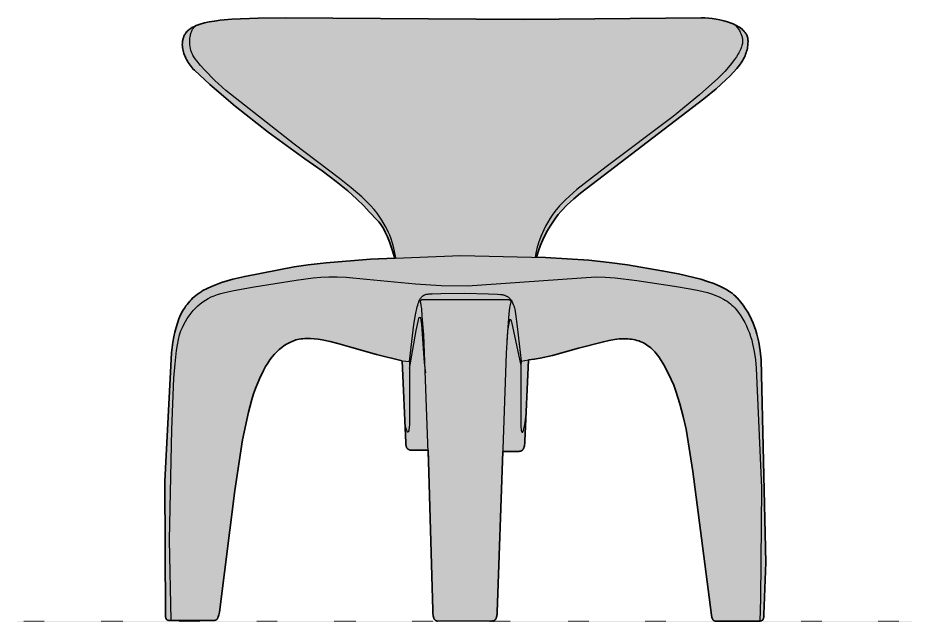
# Model space of a CAD drawing. Header units: millimetres. Extents: x 0 to 2157, y -1317 to 662.
# Drawn here: x 0 to 979, y 0 to 660 of the extents above; entities that cross this region are included whole.
import ezdxf

# ---------------------------------------------------------------- set-up
doc = ezdxf.new("R2010")
doc.units = ezdxf.units.MM
doc.linetypes.add('Dots', pattern=[1, 0, -1])
doc.layers.add('Blocks', color=7, linetype='Continuous')
doc.layers.add('Blocks$Fill', color=7, linetype='Continuous', true_color=0xffffff)
for name, color, linetype, lineweight, true_color in [('Blocks$Inner', 7, 'Continuous', 25, 0x007f00), ('Blocks$Outline', 7, 'Continuous', 35, 0xff3f3f), ('Groud', 7, 'Dots', 25, 0x243775)]:
    doc.layers.add(name, color=color, linetype=linetype, lineweight=lineweight, true_color=true_color)

# ---------------------------------------------------------------- blocks, each defined once
blk = doc.blocks.new('PK0 A Front')
at = {"layer": 'Blocks$Fill', "extrusion": (0, 0, -1)}
blk.add_hatch(color=256, dxfattribs=at).paths.add_polyline_path([(314.96, 398.05), (304.98, 397.83), (257.51, 394.72), (235.43, 392.45), (215.21, 389.63), (177.44, 383.37), (159.49, 379.94), (142.69, 376.1), (134.84, 373.96), (127.42, 371.67), (120.49, 369.19), (114.09, 366.5), (111.1, 365.07), (108.27, 363.58), (105.59, 362.03), (103.07, 360.41), (100.73, 358.73), (98.56, 356.98), (96.57, 355.15), (95.64, 354.21), (94.77, 353.25), (91.51, 349.39), (88.54, 345.55), (85.86, 341.71), (83.43, 337.86), (81.25, 333.99), (79.3, 330.07), (77.57, 326.11), (76.03, 322.08), (74.67, 317.96), (73.47, 313.76), (72.43, 309.44), (71.51, 305), (70.02, 295.7), (68.86, 285.73), (63.62, 64.15), (65.83, 7.1), (65.85, 5.84), (65.92, 4.73), (66.04, 3.77), (66.12, 3.35), (66.21, 2.95), (66.31, 2.59), (66.43, 2.26), (66.49, 2.1), (66.56, 1.96), (66.63, 1.82), (66.7, 1.68), (66.78, 1.55), (66.86, 1.43), (66.94, 1.32), (67.03, 1.21), (67.12, 1.1), (67.21, 1.01), (67.31, 0.91), (67.41, 0.83), (67.52, 0.75), (67.63, 0.67), (67.74, 0.6), (67.86, 0.53), (67.98, 0.47), (68.1, 0.41), (68.23, 0.36), (68.36, 0.31), (68.63, 0.22), (68.92, 0.15), (69.23, 0.09), (69.55, 0.04), (70.24, -0.02), (71, -0.05), (72.72, -0.07), (118.54, -0.09), (118.87, -0.07), (119.18, -0.04), (119.47, 0), (119.75, 0.05), (120.01, 0.11), (120.14, 0.15), (120.26, 0.19), (120.37, 0.24), (120.49, 0.29), (120.6, 0.35), (120.71, 0.41), (120.81, 0.48), (120.92, 0.55), (121.02, 0.63), (121.11, 0.72), (121.21, 0.81), (121.3, 0.9), (121.39, 1.01), (121.47, 1.12), (121.56, 1.23), (121.64, 1.36), (121.72, 1.49), (121.8, 1.62), (121.95, 1.92), (122.1, 2.26), (122.24, 2.62), (122.38, 3.02), (122.64, 3.94), (123.15, 6.27), (143.55, 163.64), (151.06, 209.8), (154.08, 223.73), (157.73, 237.74), (162.1, 251.39), (164.57, 257.94), (167.25, 264.23), (172.76, 275.57), (175.48, 280.53), (178.22, 285.05), (180.99, 289.12), (183.8, 292.77), (185.24, 294.44), (186.7, 296.01), (188.17, 297.48), (189.68, 298.86), (191.21, 300.13), (192.77, 301.32), (194.37, 302.4), (196, 303.4), (197.67, 304.31), (199.39, 305.13), (201.14, 305.87), (202.95, 306.52), (204.8, 307.09), (206.7, 307.57), (208.66, 307.98), (210.67, 308.31), (212.74, 308.56), (214.88, 308.74), (219.34, 308.88), (221.71, 308.82), (224.2, 308.66), (229.56, 308.01), (235.35, 307.01), (241.51, 305.69), (268.74, 298.44), (297.32, 290.63), (310.95, 287.6), (317.39, 286.49), (323.52, 285.73), (327.68, 195.5), (327.77, 194.13), (327.9, 192.87), (328.1, 191.73), (328.34, 190.7), (328.48, 190.23), (328.63, 189.78), (328.79, 189.36), (328.96, 188.96), (329.15, 188.59), (329.34, 188.24), (329.55, 187.91), (329.76, 187.61), (329.99, 187.34), (330.22, 187.08), (330.47, 186.85), (330.72, 186.64), (330.85, 186.55), (330.98, 186.46), (331.12, 186.37), (331.26, 186.29), (331.4, 186.22), (331.54, 186.15), (331.83, 186.02), (332.12, 185.92), (332.43, 185.83), (332.74, 185.77), (333.06, 185.72), (333.38, 185.7), (333.72, 185.69), (351.86, 185.69), (358.02, 7.9), (358.1, 7.06), (358.2, 6.23), (358.35, 5.42), (358.53, 4.63), (358.75, 3.88), (358.88, 3.52), (359.02, 3.17), (359.17, 2.83), (359.33, 2.51), (359.51, 2.21), (359.7, 1.91), (359.9, 1.64), (360.11, 1.39), (360.23, 1.27), (360.34, 1.15), (360.46, 1.04), (360.58, 0.93), (360.71, 0.83), (360.84, 0.74), (360.98, 0.65), (361.11, 0.57), (361.25, 0.49), (361.4, 0.42), (361.55, 0.36), (361.7, 0.3), (361.86, 0.24), (362.02, 0.2), (362.18, 0.16), (362.35, 0.13), (362.52, 0.1), (362.7, 0.08), (362.88, 0.07), (363.07, 0.07), (423.29, -0.07), (423.44, -0.07), (423.59, -0.06), (423.74, -0.04), (423.89, -0.02), (424.04, 0), (424.18, 0.03), (424.32, 0.07), (424.46, 0.11), (424.6, 0.16), (424.73, 0.21), (424.87, 0.27), (425, 0.34), (425.13, 0.41), (425.25, 0.49), (425.38, 0.57), (425.5, 0.66), (425.62, 0.75), (425.74, 0.85), (425.85, 0.96), (425.97, 1.07), (426.19, 1.31), (426.4, 1.57), (426.6, 1.86), (426.79, 2.17), (426.97, 2.5), (427.14, 2.86), (427.31, 3.24), (427.46, 3.64), (427.6, 4.07), (427.74, 4.52), (427.97, 5.49), (428.17, 6.56), (428.32, 7.72), (428.43, 8.98), (428.52, 11.78), (433.66, 186.8), (451.47, 186.82), (452.32, 186.89), (452.71, 186.95), (453.1, 187.02), (453.47, 187.1), (453.83, 187.2), (454.17, 187.31), (454.5, 187.44), (454.81, 187.58), (455.11, 187.74), (455.39, 187.92), (455.66, 188.11), (455.79, 188.21), (455.91, 188.32), (456.15, 188.55), (456.27, 188.67), (456.38, 188.8), (456.59, 189.07), (456.78, 189.35), (456.97, 189.66), (457.13, 189.99), (457.29, 190.33), (457.42, 190.7), (457.55, 191.09), (457.66, 191.51), (457.75, 191.94), (457.83, 192.4), (457.9, 192.88), (457.98, 193.92), (458.01, 195.06), (461.87, 284.9), (490.03, 291.66), (517.27, 299.24), (532.3, 303.73), (540.77, 305.89), (549.51, 307.68), (553.9, 308.36), (558.25, 308.86), (562.54, 309.15), (566.72, 309.2), (568.76, 309.12), (570.77, 308.98), (572.73, 308.76), (574.65, 308.46), (576.51, 308.08), (578.32, 307.61), (580.07, 307.05), (581.76, 306.4), (585, 304.92), (588.1, 303.27), (591.08, 301.43), (593.94, 299.39), (596.7, 297.14), (599.36, 294.66), (601.93, 291.94), (604.43, 288.97), (606.85, 285.73), (609.21, 282.22), (611.51, 278.42), (613.77, 274.31), (618.19, 265.13), (622.55, 254.59), (624.67, 248.71), (626.7, 242.37), (630.46, 228.58), (636.88, 198.43), (645.42, 142.69), (662.23, 9.58), (662.84, 6.73), (663.14, 5.57), (663.46, 4.55), (663.62, 4.1), (663.79, 3.68), (663.97, 3.3), (664.15, 2.94), (664.35, 2.62), (664.45, 2.47), (664.55, 2.33), (664.66, 2.19), (664.76, 2.06), (664.88, 1.94), (664.99, 1.83), (665.11, 1.72), (665.23, 1.61), (665.35, 1.51), (665.48, 1.42), (665.61, 1.34), (665.75, 1.25), (665.89, 1.18), (666.03, 1.11), (666.18, 1.04), (666.34, 0.98), (666.65, 0.87), (666.99, 0.78), (667.35, 0.7), (667.73, 0.64), (668.13, 0.59), (669, 0.52), (671.05, 0.48), (716.1, 0.5), (716.95, 0.56), (717.34, 0.6), (717.71, 0.66), (718.07, 0.73), (718.4, 0.81), (718.71, 0.91), (718.86, 0.97), (719.01, 1.03), (719.15, 1.1), (719.28, 1.17), (719.41, 1.25), (719.54, 1.33), (719.66, 1.42), (719.77, 1.51), (719.89, 1.61), (719.99, 1.72), (720.09, 1.83), (720.19, 1.95), (720.28, 2.08), (720.37, 2.21), (720.46, 2.35), (720.53, 2.49), (720.61, 2.65), (720.68, 2.81), (720.75, 2.98), (720.81, 3.15), (720.92, 3.53), (721.01, 3.94), (721.08, 4.39), (721.14, 4.87), (721.18, 5.39), (721.21, 6.55), (721.76, 152.89), (714.6, 293.45), (713.03, 305.33), (712.05, 310.88), (710.92, 316.18), (709.63, 321.23), (708.16, 326.03), (706.49, 330.6), (704.61, 334.93), (702.5, 339.02), (701.36, 340.98), (700.16, 342.89), (698.89, 344.74), (697.55, 346.53), (696.15, 348.27), (694.68, 349.96), (693.13, 351.59), (691.52, 353.16), (689.82, 354.69), (688.05, 356.16), (686.2, 357.57), (684.27, 358.94), (682.25, 360.26), (680.15, 361.52), (675.63, 363.93), (670.7, 366.19), (665.38, 368.31), (659.72, 370.3), (647.54, 373.93), (634.5, 377.16), (580.38, 387.43), (564.97, 389.7), (545.12, 391.92), (496.77, 395.9), (470.14, 396.96), (473.9, 409.3), (475.9, 415), (478.06, 420.48), (480.44, 425.66), (481.73, 428.12), (483.1, 430.47), (484.54, 432.72), (486.07, 434.84), (487.7, 436.84), (489.43, 438.69), (504.03, 454.26), (511.77, 461.82), (521.67, 470.7), (534.14, 480.96), (549.62, 492.68), (568.53, 505.94), (608.91, 534.97), (644.73, 563.3), (672.71, 587.13), (689.52, 602.68), (690.77, 603.97), (691.97, 605.32), (693.13, 606.72), (694.25, 608.17), (695.31, 609.66), (696.32, 611.19), (697.27, 612.75), (698.15, 614.34), (698.97, 615.96), (699.73, 617.59), (700.4, 619.24), (701.01, 620.91), (701.53, 622.58), (701.97, 624.25), (702.32, 625.92), (702.58, 627.58), (702.74, 629.24), (702.81, 630.88), (702.77, 632.5), (702.63, 634.09), (702.52, 634.88), (702.39, 635.66), (702.22, 636.43), (702.03, 637.2), (701.8, 637.95), (701.55, 638.7), (701.27, 639.43), (700.95, 640.15), (700.61, 640.86), (700.23, 641.56), (699.83, 642.25), (699.39, 642.93), (698.91, 643.59), (698.41, 644.23), (697.87, 644.87), (697.3, 645.48), (696.69, 646.08), (696.05, 646.67), (695.38, 647.24), (694.66, 647.79), (693.91, 648.32), (693.13, 648.83), (692.31, 649.33), (691.45, 649.8), (689.62, 650.71), (687.65, 651.55), (685.55, 652.35), (683.33, 653.09), (678.51, 654.43), (673.24, 655.58), (667.56, 656.56), (661.51, 657.39), (648.49, 658.62), (619.86, 659.8), (590.03, 660), (130.65, 659.92), (126.63, 659.66), (122.46, 659.22), (118.19, 658.6), (113.89, 657.79), (109.64, 656.79), (105.48, 655.59), (101.49, 654.18), (99.57, 653.4), (97.72, 652.56), (95.95, 651.67), (94.25, 650.73), (92.65, 649.73), (91.14, 648.68), (89.74, 647.56), (89.08, 646.99), (88.45, 646.4), (87.85, 645.79), (87.28, 645.17), (86.75, 644.54), (86.25, 643.89), (85.78, 643.22), (85.35, 642.54), (84.95, 641.85), (84.59, 641.14), (84.27, 640.42), (83.99, 639.68), (83.75, 638.92), (83.55, 638.15), (83.4, 637.37), (83.28, 636.57), (83.22, 635.75), (83.19, 634.92), (83.3, 631.6), (83.44, 629.97), (83.65, 628.35), (83.92, 626.74), (84.27, 625.13), (84.69, 623.52), (85.19, 621.91), (85.78, 620.29), (86.45, 618.66), (87.21, 617.01), (88.08, 615.33), (89.04, 613.64), (90.1, 611.91), (92.56, 608.36), (95.49, 604.64), (98.91, 600.73), (102.86, 596.58), (107.38, 592.17), (118.22, 582.44), (131.7, 571.26), (266.74, 468.18), (274.12, 461.87), (281.14, 455.37), (287.78, 448.43), (290.97, 444.72), (294.05, 440.8), (297.03, 436.65), (299.91, 432.22), (302.69, 427.5), (305.37, 422.44), (307.93, 417.03), (310.38, 411.21), (312.73, 404.97)], flags=0)
at = {"layer": 'Blocks$Inner', "linetype": 'ByBlock', "lineweight": -2}
for points in [[(-470.14, 396.96), (-473.9, 409.3), (-475.9, 415), (-478.06, 420.48), (-480.44, 425.66), (-481.73, 428.12), (-483.1, 430.47), (-484.54, 432.72), (-486.07, 434.84), (-487.7, 436.84), (-489.43, 438.69), (-498.01, 447.94), (-504.03, 454.26), (-511.77, 461.82), (-521.67, 470.7), (-534.14, 480.96), (-549.62, 492.68), (-568.53, 505.94), (-608.91, 534.97), (-644.73, 563.3), (-672.71, 587.13), (-689.52, 602.68), (-690.77, 603.97), (-691.97, 605.32), (-693.13, 606.72), (-694.25, 608.17), (-695.31, 609.66), (-696.32, 611.19), (-697.27, 612.75), (-698.15, 614.34), (-698.97, 615.96), (-699.73, 617.59), (-700.4, 619.24), (-701.01, 620.91), (-701.53, 622.58), (-701.97, 624.25), (-702.32, 625.92), (-702.58, 627.58), (-702.74, 629.24), (-702.81, 630.88), (-702.77, 632.5), (-702.63, 634.09), (-702.52, 634.88), (-702.39, 635.66), (-702.22, 636.43), (-702.03, 637.2), (-701.8, 637.95), (-701.55, 638.7), (-701.27, 639.43), (-700.95, 640.15), (-700.61, 640.86), (-700.23, 641.56), (-699.83, 642.25), (-699.39, 642.93), (-698.91, 643.59), (-698.41, 644.23), (-697.87, 644.87), (-697.3, 645.48), (-696.69, 646.08), (-696.05, 646.67), (-695.38, 647.24), (-694.66, 647.79), (-693.91, 648.32), (-693.13, 648.83), (-692.31, 649.33), (-691.45, 649.8), (-689.62, 650.71), (-687.65, 651.55), (-685.55, 652.35), (-683.33, 653.09), (-678.51, 654.43), (-673.24, 655.58), (-667.56, 656.56), (-661.51, 657.39), (-648.49, 658.62), (-619.86, 659.8), (-590.03, 660), (-328.75, 658.35), (-134.45, 660), (-130.65, 659.92), (-126.63, 659.66), (-122.46, 659.22), (-118.19, 658.6), (-113.89, 657.79), (-109.64, 656.79), (-105.48, 655.59), (-101.49, 654.18), (-99.57, 653.4), (-97.72, 652.56), (-95.95, 651.67), (-94.25, 650.73), (-92.65, 649.73), (-91.14, 648.68), (-89.74, 647.56), (-89.08, 646.99), (-88.45, 646.4), (-87.85, 645.79), (-87.28, 645.17), (-86.75, 644.54), (-86.25, 643.89), (-85.78, 643.22), (-85.35, 642.54), (-84.95, 641.85), (-84.59, 641.14), (-84.27, 640.42), (-83.99, 639.68), (-83.75, 638.92), (-83.55, 638.15), (-83.4, 637.37), (-83.28, 636.57), (-83.22, 635.75), (-83.19, 634.92), (-83.3, 631.6), (-83.44, 629.97), (-83.65, 628.35), (-83.92, 626.74), (-84.27, 625.13), (-84.69, 623.52), (-85.19, 621.91), (-85.78, 620.29), (-86.45, 618.66), (-87.21, 617.01), (-88.08, 615.33), (-89.04, 613.64), (-90.1, 611.91), (-92.56, 608.36), (-95.49, 604.64), (-98.91, 600.73), (-102.86, 596.58), (-107.38, 592.17), (-118.22, 582.44), (-131.7, 571.26), (-266.74, 468.18), (-274.12, 461.87), (-281.14, 455.37), (-287.78, 448.43), (-290.97, 444.72), (-294.05, 440.8), (-297.03, 436.65), (-299.91, 432.22), (-302.69, 427.5), (-305.37, 422.44), (-307.93, 417.03), (-310.38, 411.21), (-312.73, 404.97), (-314.96, 398.05)], [(-469.03, 397.59), (-471.14, 408.09), (-472.58, 413.56), (-474.46, 419.27), (-475.62, 422.25), (-476.95, 425.32), (-478.46, 428.5), (-480.18, 431.8), (-484.31, 438.77), (-489.5, 446.34), (-491.03, 448.35), (-492.75, 450.42), (-496.69, 454.77), (-501.25, 459.33), (-506.35, 464.07), (-517.83, 473.95), (-530.5, 484.12), (-580.46, 521.77), (-655.13, 580.71), (-667.09, 591.52), (-678.16, 602.64), (-682.93, 607.94), (-686.96, 612.85), (-688.64, 615.11), (-690.07, 617.22), (-691.23, 619.15), (-691.7, 620.04), (-692.09, 620.89), (-692.44, 621.73), (-692.76, 622.61), (-693.33, 624.5), (-693.81, 626.51), (-694.17, 628.64), (-694.42, 630.83), (-694.56, 633.07), (-694.56, 635.33), (-694.42, 637.57), (-694.15, 639.77), (-693.95, 640.85), (-693.72, 641.9), (-693.45, 642.93), (-693.14, 643.93), (-692.78, 644.9), (-692.39, 645.83), (-691.95, 646.73), (-691.47, 647.58), (-690.94, 648.38), (-690.66, 648.76), (-690.37, 649.13), (-690.07, 649.49), (-689.75, 649.83), (-689.43, 650.16), (-689.09, 650.47), (-688.74, 650.77), (-688.37, 651.05), (-688, 651.32), (-687.61, 651.57)], [(-97.21, 652.31), (-94.86, 649.25), (-93.74, 647.69), (-92.69, 646.1), (-91.73, 644.46), (-91.3, 643.63), (-90.89, 642.77), (-90.52, 641.9), (-90.19, 641.02), (-89.9, 640.11), (-89.65, 639.19), (-89.45, 638.24), (-89.3, 637.27), (-89.2, 636.28), (-89.15, 635.26), (-89.17, 634.21), (-89.24, 633.13), (-89.38, 632.03), (-89.58, 630.89), (-89.86, 629.72), (-90.21, 628.52), (-90.63, 627.28), (-91.13, 626), (-91.71, 624.69), (-92.37, 623.34), (-93.13, 621.94), (-93.97, 620.51), (-95.83, 617.57), (-97.89, 614.57), (-102.73, 608.28), (-108.73, 601.44), (-116.14, 593.86), (-136.24, 575.71), (-165.04, 552.28), (-238.48, 497.13), (-270.52, 472.06), (-282.75, 461.32), (-287.59, 456.54), (-289.64, 454.32), (-291.45, 452.21), (-294.65, 448.12), (-297.58, 444.03), (-300.25, 439.95), (-302.68, 435.92), (-304.87, 431.95), (-306.83, 428.06), (-310.11, 420.62), (-312.61, 413.76), (-314.41, 407.64), (-315.61, 402.44), (-316, 400.24), (-316.27, 398.32)], [(-461.87, 284.9), (-490.03, 291.66), (-517.27, 299.24), (-532.3, 303.73), (-540.77, 305.89), (-549.51, 307.68), (-553.9, 308.36), (-558.25, 308.86), (-562.54, 309.15), (-566.72, 309.2), (-568.76, 309.12), (-570.77, 308.98), (-572.73, 308.76), (-574.65, 308.46), (-576.51, 308.08), (-578.32, 307.61), (-580.07, 307.05), (-581.76, 306.4), (-585, 304.92), (-588.1, 303.27), (-591.08, 301.43), (-593.94, 299.39), (-596.7, 297.14), (-599.36, 294.66), (-601.93, 291.94), (-604.43, 288.97), (-606.85, 285.73), (-609.21, 282.22), (-611.51, 278.42), (-613.77, 274.31), (-618.19, 265.13), (-622.55, 254.59), (-624.67, 248.71), (-626.7, 242.37), (-630.46, 228.58), (-636.88, 198.43), (-645.42, 142.69), (-662.23, 9.58), (-662.84, 6.73), (-663.14, 5.57), (-663.46, 4.55), (-663.62, 4.1), (-663.79, 3.68), (-663.97, 3.3), (-664.15, 2.94), (-664.35, 2.62), (-664.45, 2.47), (-664.55, 2.33), (-664.66, 2.19), (-664.76, 2.06), (-664.88, 1.94), (-664.99, 1.83), (-665.11, 1.72), (-665.23, 1.61), (-665.35, 1.51), (-665.48, 1.42), (-665.61, 1.34), (-665.75, 1.25), (-665.89, 1.18), (-666.03, 1.11), (-666.18, 1.04), (-666.34, 0.98), (-666.65, 0.87), (-666.99, 0.78), (-667.35, 0.7), (-667.73, 0.64), (-668.13, 0.59), (-669, 0.52), (-671.05, 0.48), (-711.84, 0.48), (-716.1, 0.5), (-716.95, 0.56), (-717.34, 0.6), (-717.71, 0.66), (-718.07, 0.73), (-718.4, 0.81), (-718.71, 0.91), (-718.86, 0.97), (-719.01, 1.03), (-719.15, 1.1), (-719.28, 1.17), (-719.41, 1.25), (-719.54, 1.33), (-719.66, 1.42), (-719.77, 1.51), (-719.89, 1.61), (-719.99, 1.72), (-720.09, 1.83), (-720.19, 1.95), (-720.28, 2.08), (-720.37, 2.21), (-720.46, 2.35), (-720.53, 2.49), (-720.61, 2.65), (-720.68, 2.81), (-720.75, 2.98), (-720.81, 3.15), (-720.92, 3.53), (-721.01, 3.94), (-721.08, 4.39), (-721.14, 4.87), (-721.18, 5.39), (-721.21, 6.55), (-721.76, 152.89), (-714.6, 293.45), (-713.03, 305.33), (-712.05, 310.88), (-710.92, 316.18), (-709.63, 321.23), (-708.16, 326.03), (-706.49, 330.6), (-704.61, 334.93), (-702.5, 339.02), (-701.36, 340.98), (-700.16, 342.89), (-698.89, 344.74), (-697.55, 346.53), (-696.15, 348.27), (-694.68, 349.96), (-693.13, 351.59), (-691.52, 353.16), (-689.82, 354.69), (-688.05, 356.16), (-686.2, 357.57), (-684.27, 358.94), (-682.25, 360.26), (-680.15, 361.52), (-675.63, 363.93), (-670.7, 366.19), (-665.38, 368.31), (-659.72, 370.3), (-647.54, 373.93), (-634.5, 377.16), (-580.38, 387.43), (-564.97, 389.7), (-545.12, 391.92), (-496.77, 395.9), (-397.66, 399.83), (-304.98, 397.83), (-257.51, 394.72), (-235.43, 392.45), (-215.21, 389.63), (-177.44, 383.37), (-159.49, 379.94), (-142.69, 376.1), (-134.84, 373.96), (-127.42, 371.67), (-120.49, 369.19), (-114.09, 366.5), (-111.1, 365.07), (-108.27, 363.58), (-105.59, 362.03), (-103.07, 360.41), (-100.73, 358.73), (-98.56, 356.98), (-96.57, 355.15), (-95.64, 354.21), (-94.77, 353.25), (-91.51, 349.39), (-88.54, 345.55), (-85.86, 341.71), (-83.43, 337.86), (-81.25, 333.99), (-79.3, 330.07), (-77.57, 326.11), (-76.03, 322.08), (-74.67, 317.96), (-73.47, 313.76), (-72.43, 309.44), (-71.51, 305), (-70.02, 295.7), (-68.86, 285.73), (-63.62, 64.15), (-65.83, 7.1), (-65.85, 5.84), (-65.92, 4.73), (-66.04, 3.77), (-66.12, 3.35), (-66.21, 2.95), (-66.31, 2.59), (-66.43, 2.26), (-66.49, 2.1), (-66.56, 1.96), (-66.63, 1.82), (-66.7, 1.68), (-66.78, 1.55), (-66.86, 1.43), (-66.94, 1.32), (-67.03, 1.21), (-67.12, 1.1), (-67.21, 1.01), (-67.31, 0.91), (-67.41, 0.83), (-67.52, 0.75), (-67.63, 0.67), (-67.74, 0.6), (-67.86, 0.53), (-67.98, 0.47), (-68.1, 0.41), (-68.23, 0.36), (-68.36, 0.31), (-68.63, 0.22), (-68.92, 0.15), (-69.23, 0.09), (-69.55, 0.04), (-70.24, -0.02), (-71, -0.05), (-72.72, -0.07), (-115.16, -0.07), (-118.54, -0.09), (-118.87, -0.07), (-119.18, -0.04), (-119.47, 0), (-119.75, 0.05), (-120.01, 0.11), (-120.14, 0.15), (-120.26, 0.19), (-120.37, 0.24), (-120.49, 0.29), (-120.6, 0.35), (-120.71, 0.41), (-120.81, 0.48), (-120.92, 0.55), (-121.02, 0.63), (-121.11, 0.72), (-121.21, 0.81), (-121.3, 0.9), (-121.39, 1.01), (-121.47, 1.12), (-121.56, 1.23), (-121.64, 1.36), (-121.72, 1.49), (-121.8, 1.62), (-121.95, 1.92), (-122.1, 2.26), (-122.24, 2.62), (-122.38, 3.02), (-122.64, 3.94), (-123.15, 6.27), (-143.55, 163.64), (-151.06, 209.8), (-154.08, 223.73), (-157.73, 237.74), (-162.1, 251.39), (-164.57, 257.94), (-167.25, 264.23), (-172.76, 275.57), (-175.48, 280.53), (-178.22, 285.05), (-180.99, 289.12), (-183.8, 292.77), (-185.24, 294.44), (-186.7, 296.01), (-188.17, 297.48), (-189.68, 298.86), (-191.21, 300.13), (-192.77, 301.32), (-194.37, 302.4), (-196, 303.4), (-197.67, 304.31), (-199.39, 305.13), (-201.14, 305.87), (-202.95, 306.52), (-204.8, 307.09), (-206.7, 307.57), (-208.66, 307.98), (-210.67, 308.31), (-212.74, 308.56), (-214.88, 308.74), (-219.34, 308.88), (-221.71, 308.82), (-224.2, 308.66), (-229.56, 308.01), (-235.35, 307.01), (-241.51, 305.69), (-268.74, 298.44), (-297.32, 290.63), (-310.95, 287.6), (-317.39, 286.49), (-323.52, 285.73)], [(-715.15, 0.47), (-716.8, 88.67), (-714.42, 209.76), (-712.05, 265.73), (-710.79, 281.4), (-709.12, 295.87), (-708.11, 302.36), (-706.98, 308.19), (-705.72, 313.25), (-705.03, 315.46), (-704.31, 317.42), (-702.77, 321.04), (-701.1, 324.53), (-699.3, 327.87), (-697.38, 331.07), (-695.33, 334.13), (-693.15, 337.03), (-690.85, 339.79), (-688.42, 342.39), (-685.85, 344.83), (-683.16, 347.12), (-680.34, 349.24), (-677.39, 351.19), (-674.3, 352.98), (-671.09, 354.59), (-667.74, 356.03), (-664.26, 357.3), (-660.46, 358.45), (-656.2, 359.59), (-646.53, 361.78), (-623.99, 365.86), (-578.08, 372.91), (-559.59, 375.44), (-550.91, 376.18), (-542.21, 376.56), (-533.18, 376.56), (-523.51, 376.14), (-501.1, 374.01), (-447.52, 368.82), (-419.12, 367.25), (-390.49, 366.67), (-249.93, 376.59), (-239.8, 376.27), (-228.69, 375.39), (-205.12, 372.55), (-163.76, 366.3), (-146.53, 363.68), (-137.17, 361.83), (-127.75, 359.41), (-123.12, 357.94), (-118.6, 356.26), (-114.24, 354.37), (-110.07, 352.24), (-108.07, 351.08), (-106.13, 349.85), (-104.27, 348.56), (-102.47, 347.19), (-100.76, 345.74), (-99.13, 344.22), (-97.59, 342.62), (-96.15, 340.94), (-93.47, 337.47), (-91.02, 333.94), (-88.77, 330.34), (-86.73, 326.69), (-84.88, 322.96), (-83.21, 319.17), (-81.71, 315.3), (-80.37, 311.36), (-79.17, 307.34), (-78.12, 303.24), (-76.38, 294.8), (-75.07, 285.99), (-74.1, 276.82), (-68.59, 145.63), (-69.5, 24.18), (-70.18, -0.02)], [(-433.4, 186.8), (-450.57, 186.8), (-451.47, 186.82), (-452.32, 186.89), (-452.71, 186.95), (-453.1, 187.02), (-453.47, 187.1), (-453.83, 187.2), (-454.17, 187.31), (-454.5, 187.44), (-454.81, 187.58), (-455.11, 187.74), (-455.39, 187.92), (-455.66, 188.11), (-455.79, 188.21), (-455.91, 188.32), (-456.15, 188.55), (-456.27, 188.67), (-456.38, 188.8), (-456.59, 189.07), (-456.78, 189.35), (-456.97, 189.66), (-457.13, 189.99), (-457.29, 190.33), (-457.42, 190.7), (-457.55, 191.09), (-457.66, 191.51), (-457.75, 191.94), (-457.83, 192.4), (-457.9, 192.88), (-457.98, 193.92), (-458.01, 195.06), (-461.87, 284.9), (-453.88, 284.08), (-450.73, 312), (-449.05, 324.44), (-447.26, 335.06), (-445.44, 343.75), (-444.95, 345.65), (-444.43, 347.42), (-443.86, 349.08), (-443.23, 350.6), (-442.9, 351.31), (-442.54, 351.99), (-442.16, 352.64), (-441.77, 353.25), (-441.35, 353.83), (-440.9, 354.37), (-440.43, 354.87), (-439.94, 355.33), (-439.68, 355.55), (-439.42, 355.76), (-439.14, 355.96), (-438.86, 356.15), (-438.58, 356.33), (-438.28, 356.5), (-437.98, 356.67), (-437.67, 356.82), (-437.35, 356.96), (-437.02, 357.09), (-436.34, 357.32), (-435.62, 357.51), (-434.86, 357.66), (-433.92, 357.79), (-432.66, 357.91), (-429.27, 358.12), (-419.61, 358.43), (-393.49, 358.63), (-367.31, 358.21), (-357.58, 357.75), (-354.15, 357.45), (-352.87, 357.29), (-352.35, 357.2), (-351.91, 357.11), (-351.12, 356.92), (-350.38, 356.71), (-349.67, 356.48), (-349, 356.23), (-348.36, 355.96), (-347.75, 355.67), (-347.18, 355.37), (-346.63, 355.05), (-346.12, 354.71), (-345.63, 354.36), (-345.17, 354), (-344.74, 353.62), (-344.32, 353.23), (-343.94, 352.82), (-343.57, 352.41), (-343.22, 351.98), (-342.9, 351.54), (-342.59, 351.09), (-342.02, 350.17), (-341.51, 349.22), (-341.05, 348.24), (-340.24, 346.22), (-339.5, 344.16), (-339.32, 343.58), (-339.13, 342.88), (-338.74, 341.12), (-337.89, 336.31), (-336.01, 322.37), (-331.79, 284.35), (-323.52, 285.73), (-327.65, 196.99), (-327.68, 195.5), (-327.77, 194.13), (-327.9, 192.87), (-328.1, 191.73), (-328.34, 190.7), (-328.48, 190.23), (-328.63, 189.78), (-328.79, 189.36), (-328.96, 188.96), (-329.15, 188.59), (-329.34, 188.24), (-329.55, 187.91), (-329.76, 187.61), (-329.99, 187.34), (-330.22, 187.08), (-330.47, 186.85), (-330.72, 186.64), (-330.85, 186.55), (-330.98, 186.46), (-331.12, 186.37), (-331.26, 186.29), (-331.4, 186.22), (-331.54, 186.15), (-331.83, 186.02), (-332.12, 185.92), (-332.43, 185.83), (-332.74, 185.77), (-333.06, 185.72), (-333.38, 185.7), (-333.72, 185.69), (-351.86, 185.69)], [(-453.88, 276.36), (-446.71, 317.98), (-444.61, 327.93), (-444.18, 329.58), (-443.79, 330.89), (-443.61, 331.41), (-443.43, 331.86), (-443.34, 332.04), (-443.26, 332.21), (-443.18, 332.36), (-443.14, 332.42), (-443.1, 332.48), (-443.06, 332.53), (-443.02, 332.58), (-442.98, 332.63), (-442.94, 332.66)], [(-442.42, 332.62), (-442.38, 332.58), (-442.35, 332.53), (-442.31, 332.47), (-442.28, 332.41), (-442.25, 332.34), (-442.21, 332.27), (-442.14, 332.11), (-442.08, 331.93), (-441.95, 331.5), (-441.82, 330.99), (-441.69, 330.38), (-441.43, 328.9), (-440.92, 324.87), (-438.95, 297.84), (-437.79, 283), (-437.09, 276.61), (-436.3, 271.42)], [(-343.91, 330.15), (-343.93, 330.14), (-343.95, 330.12), (-343.98, 330.1), (-344, 330.08), (-344.02, 330.06), (-344.07, 330.01), (-344.12, 329.95), (-344.16, 329.89), (-344.21, 329.82), (-344.25, 329.75), (-344.3, 329.66), (-344.38, 329.48), (-344.47, 329.27), (-344.56, 329.04), (-344.64, 328.79), (-344.81, 328.22), (-344.97, 327.56), (-345.29, 326), (-345.89, 322.05), (-346.45, 317.24), (-347.5, 306.16)], [(-343.45, 330.12), (-343.42, 330.1), (-343.4, 330.08), (-343.37, 330.05), (-343.35, 330.03), (-343.32, 330), (-343.29, 329.97), (-343.24, 329.91), (-343.19, 329.83), (-343.14, 329.75), (-343.09, 329.67), (-343.03, 329.57), (-342.93, 329.35), (-342.82, 329.1), (-342.71, 328.82), (-342.49, 328.15), (-342.26, 327.35), (-332.06, 279.67), (-332.06, 214.35), (-332.03, 213.03), (-331.95, 211.69), (-331.82, 210.39), (-331.64, 209.19), (-331.53, 208.64), (-331.42, 208.14), (-331.29, 207.69), (-331.22, 207.49), (-331.15, 207.31), (-331.07, 207.14), (-331, 206.98), (-330.96, 206.92), (-330.92, 206.85), (-330.88, 206.79), (-330.84, 206.74), (-330.8, 206.69), (-330.77, 206.67), (-330.75, 206.65), (-330.73, 206.63), (-330.71, 206.61), (-330.69, 206.59), (-330.67, 206.57)], [(-453.88, 284.08), (-453.88, 223.72), (-454.08, 215.4), (-454.37, 211.38), (-454.58, 209.67), (-454.7, 208.93), (-454.83, 208.27), (-454.98, 207.71), (-455.05, 207.47), (-455.13, 207.26), (-455.18, 207.17), (-455.22, 207.08), (-455.26, 207), (-455.31, 206.93), (-455.35, 206.86), (-455.37, 206.83), (-455.4, 206.81), (-455.42, 206.78), (-455.44, 206.76), (-455.47, 206.74), (-455.49, 206.72), (-455.52, 206.7)], [(-331.79, 284.35), (-332.06, 279.67)], [(-455.85, 206.69), (-455.88, 206.7), (-455.91, 206.72), (-455.94, 206.74), (-455.96, 206.76), (-455.99, 206.79), (-456.02, 206.81), (-456.05, 206.84), (-456.08, 206.88), (-456.14, 206.95), (-456.2, 207.03), (-456.26, 207.12), (-456.32, 207.23), (-456.38, 207.34), (-456.51, 207.6), (-456.65, 207.91), (-456.93, 208.67), (-457.22, 209.62), (-457.54, 210.77), (-458.22, 213.74), (-458.98, 217.64)], [(-330.25, 206.54), (-330.23, 206.55), (-330.2, 206.56), (-330.18, 206.58), (-330.15, 206.6), (-330.13, 206.62), (-330.1, 206.64), (-330.08, 206.66), (-330.05, 206.69), (-330, 206.74), (-329.95, 206.8), (-329.9, 206.87), (-329.84, 206.95), (-329.79, 207.03), (-329.68, 207.22), (-329.57, 207.45), (-329.46, 207.7), (-329.23, 208.31), (-329, 209.05), (-328.76, 209.95), (-328.25, 212.2), (-327.72, 215.12), (-326.6, 223.21)]]:
    blk.add_lwpolyline(points, dxfattribs=at)
blk.add_lwpolyline([(-358.02, 7.9), (-358.1, 7.06), (-358.2, 6.23), (-358.35, 5.42), (-358.53, 4.63), (-358.75, 3.88), (-358.88, 3.52), (-359.02, 3.17), (-359.17, 2.83), (-359.33, 2.51), (-359.51, 2.21), (-359.7, 1.91), (-359.9, 1.64), (-360.11, 1.39), (-360.23, 1.27), (-360.34, 1.15), (-360.46, 1.04), (-360.58, 0.93), (-360.71, 0.83), (-360.84, 0.74), (-360.98, 0.65), (-361.11, 0.57), (-361.25, 0.49), (-361.4, 0.42), (-361.55, 0.36), (-361.7, 0.3), (-361.86, 0.24), (-362.02, 0.2), (-362.18, 0.16), (-362.35, 0.13), (-362.52, 0.1), (-362.7, 0.08), (-362.88, 0.07), (-363.07, 0.07), (-423.29, -0.07), (-423.44, -0.07), (-423.59, -0.06), (-423.74, -0.04), (-423.89, -0.02), (-424.04, 0), (-424.18, 0.03), (-424.32, 0.07), (-424.46, 0.11), (-424.6, 0.16), (-424.73, 0.21), (-424.87, 0.27), (-425, 0.34), (-425.13, 0.41), (-425.25, 0.49), (-425.38, 0.57), (-425.5, 0.66), (-425.62, 0.75), (-425.74, 0.85), (-425.85, 0.96), (-425.97, 1.07), (-426.19, 1.31), (-426.4, 1.57), (-426.6, 1.86), (-426.79, 2.17), (-426.97, 2.5), (-427.14, 2.86), (-427.31, 3.24), (-427.46, 3.64), (-427.6, 4.07), (-427.74, 4.52), (-427.97, 5.49), (-428.17, 6.56), (-428.32, 7.72), (-428.43, 8.98), (-428.52, 11.78), (-433.21, 174.94), (-438.44, 313.29), (-439.96, 333.55), (-440.61, 341.82), (-441.01, 344.94), (-441.23, 346.19), (-441.35, 346.72), (-441.48, 347.19), (-441.7, 348.02), (-441.78, 348.39), (-441.84, 348.74), (-441.89, 349.06), (-441.91, 349.36), (-441.92, 349.64), (-441.92, 349.77), (-441.91, 349.9), (-441.9, 350.02), (-441.88, 350.14), (-441.87, 350.25), (-441.84, 350.35), (-441.81, 350.46), (-441.78, 350.55), (-441.74, 350.64), (-441.7, 350.73), (-441.66, 350.82), (-441.61, 350.9), (-441.56, 350.97), (-441.5, 351.04), (-441.44, 351.11), (-441.38, 351.17), (-441.31, 351.23), (-441.24, 351.29), (-441.16, 351.34), (-441.08, 351.39), (-441, 351.44), (-440.91, 351.48), (-440.82, 351.52), (-440.72, 351.56), (-440.62, 351.6), (-440.52, 351.63), (-440.31, 351.69), (-440.08, 351.73), (-439.83, 351.77), (-439.58, 351.8), (-439.02, 351.85), (-438.42, 351.87), (-437.07, 351.88), (-348.05, 351.88), (-346.3, 351.83), (-345.58, 351.77), (-345.25, 351.73), (-344.95, 351.67), (-344.68, 351.61), (-344.43, 351.54), (-344.31, 351.5), (-344.2, 351.46), (-344.09, 351.42), (-343.99, 351.37), (-343.89, 351.32), (-343.8, 351.26), (-343.71, 351.21), (-343.63, 351.15), (-343.56, 351.09), (-343.49, 351.02), (-343.42, 350.95), (-343.36, 350.88), (-343.31, 350.8), (-343.25, 350.72), (-343.21, 350.64), (-343.17, 350.55), (-343.13, 350.46), (-343.1, 350.37), (-343.07, 350.27), (-343.05, 350.17), (-343.03, 350.06), (-343.01, 349.95), (-343, 349.84), (-342.99, 349.72), (-342.99, 349.47), (-343.01, 349.2), (-343.04, 348.92), (-343.08, 348.61), (-343.22, 347.95), (-343.64, 346.36), (-343.7, 346.11), (-343.77, 345.81), (-343.92, 345.02), (-344.26, 342.82), (-345.04, 336.17), (-346.77, 316.5), (-348.25, 293.15), (-348.87, 271.95), (-357.97, 9.58)], close=True, dxfattribs=at)
at = {"layer": 'Blocks$Outline'}
for points in [[(-470.14, 396.96), (-473.9, 409.3), (-475.9, 415), (-478.06, 420.48), (-480.44, 425.66), (-481.73, 428.12), (-483.1, 430.47), (-484.54, 432.72), (-486.07, 434.84), (-487.7, 436.84), (-489.43, 438.69), (-498.01, 447.94), (-504.03, 454.26), (-511.77, 461.82), (-521.67, 470.7), (-534.14, 480.96), (-549.62, 492.68), (-568.53, 505.94), (-608.91, 534.97), (-644.73, 563.3), (-672.71, 587.13), (-689.52, 602.68), (-690.77, 603.97), (-691.97, 605.32), (-693.13, 606.72), (-694.25, 608.17), (-695.31, 609.66), (-696.32, 611.19), (-697.27, 612.75), (-698.15, 614.34), (-698.97, 615.96), (-699.73, 617.59), (-700.4, 619.24), (-701.01, 620.91), (-701.53, 622.58), (-701.97, 624.25), (-702.32, 625.92), (-702.58, 627.58), (-702.74, 629.24), (-702.81, 630.88), (-702.77, 632.5), (-702.63, 634.09), (-702.52, 634.88), (-702.39, 635.66), (-702.22, 636.43), (-702.03, 637.2), (-701.8, 637.95), (-701.55, 638.7), (-701.27, 639.43), (-700.95, 640.15), (-700.61, 640.86), (-700.23, 641.56), (-699.83, 642.25), (-699.39, 642.93), (-698.91, 643.59), (-698.41, 644.23), (-697.87, 644.87), (-697.3, 645.48), (-696.69, 646.08), (-696.05, 646.67), (-695.38, 647.24), (-694.66, 647.79), (-693.91, 648.32), (-693.13, 648.83), (-692.31, 649.33), (-691.45, 649.8), (-689.62, 650.71), (-687.65, 651.55), (-685.55, 652.35), (-683.33, 653.09), (-678.51, 654.43), (-673.24, 655.58), (-667.56, 656.56), (-661.51, 657.39), (-648.49, 658.62), (-619.86, 659.8), (-590.03, 660), (-328.75, 658.35), (-134.45, 660), (-130.65, 659.92), (-126.63, 659.66), (-122.46, 659.22), (-118.19, 658.6), (-113.89, 657.79), (-109.64, 656.79), (-105.48, 655.59), (-101.49, 654.18), (-99.57, 653.4), (-97.72, 652.56), (-95.95, 651.67), (-94.25, 650.73), (-92.65, 649.73), (-91.14, 648.68), (-89.74, 647.56), (-89.08, 646.99), (-88.45, 646.4), (-87.85, 645.79), (-87.28, 645.17), (-86.75, 644.54), (-86.25, 643.89), (-85.78, 643.22), (-85.35, 642.54), (-84.95, 641.85), (-84.59, 641.14), (-84.27, 640.42), (-83.99, 639.68), (-83.75, 638.92), (-83.55, 638.15), (-83.4, 637.37), (-83.28, 636.57), (-83.22, 635.75), (-83.19, 634.92), (-83.3, 631.6), (-83.44, 629.97), (-83.65, 628.35), (-83.92, 626.74), (-84.27, 625.13), (-84.69, 623.52), (-85.19, 621.91), (-85.78, 620.29), (-86.45, 618.66), (-87.21, 617.01), (-88.08, 615.33), (-89.04, 613.64), (-90.1, 611.91), (-92.56, 608.36), (-95.49, 604.64), (-98.91, 600.73), (-102.86, 596.58), (-107.38, 592.17), (-118.22, 582.44), (-131.7, 571.26), (-266.74, 468.18), (-274.12, 461.87), (-281.14, 455.37), (-287.78, 448.43), (-290.97, 444.72), (-294.05, 440.8), (-297.03, 436.65), (-299.91, 432.22), (-302.69, 427.5), (-305.37, 422.44), (-307.93, 417.03), (-310.38, 411.21), (-312.73, 404.97), (-314.96, 398.05)], [(-461.87, 284.9), (-490.03, 291.66), (-517.27, 299.24), (-532.3, 303.73), (-540.77, 305.89), (-549.51, 307.68), (-553.9, 308.36), (-558.25, 308.86), (-562.54, 309.15), (-566.72, 309.2), (-568.76, 309.12), (-570.77, 308.98), (-572.73, 308.76), (-574.65, 308.46), (-576.51, 308.08), (-578.32, 307.61), (-580.07, 307.05), (-581.76, 306.4), (-585, 304.92), (-588.1, 303.27), (-591.08, 301.43), (-593.94, 299.39), (-596.7, 297.14), (-599.36, 294.66), (-601.93, 291.94), (-604.43, 288.97), (-606.85, 285.73), (-609.21, 282.22), (-611.51, 278.42), (-613.77, 274.31), (-618.19, 265.13), (-622.55, 254.59), (-624.67, 248.71), (-626.7, 242.37), (-630.46, 228.58), (-636.88, 198.43), (-645.42, 142.69), (-662.23, 9.58), (-662.84, 6.73), (-663.14, 5.57), (-663.46, 4.55), (-663.62, 4.1), (-663.79, 3.68), (-663.97, 3.3), (-664.15, 2.94), (-664.35, 2.62), (-664.45, 2.47), (-664.55, 2.33), (-664.66, 2.19), (-664.76, 2.06), (-664.88, 1.94), (-664.99, 1.83), (-665.11, 1.72), (-665.23, 1.61), (-665.35, 1.51), (-665.48, 1.42), (-665.61, 1.34), (-665.75, 1.25), (-665.89, 1.18), (-666.03, 1.11), (-666.18, 1.04), (-666.34, 0.98), (-666.65, 0.87), (-666.99, 0.78), (-667.35, 0.7), (-667.73, 0.64), (-668.13, 0.59), (-669, 0.52), (-671.05, 0.48), (-711.84, 0.48), (-716.1, 0.5), (-716.95, 0.56), (-717.34, 0.6), (-717.71, 0.66), (-718.07, 0.73), (-718.4, 0.81), (-718.71, 0.91), (-718.86, 0.97), (-719.01, 1.03), (-719.15, 1.1), (-719.28, 1.17), (-719.41, 1.25), (-719.54, 1.33), (-719.66, 1.42), (-719.77, 1.51), (-719.89, 1.61), (-719.99, 1.72), (-720.09, 1.83), (-720.19, 1.95), (-720.28, 2.08), (-720.37, 2.21), (-720.46, 2.35), (-720.53, 2.49), (-720.61, 2.65), (-720.68, 2.81), (-720.75, 2.98), (-720.81, 3.15), (-720.92, 3.53), (-721.01, 3.94), (-721.08, 4.39), (-721.14, 4.87), (-721.18, 5.39), (-721.21, 6.55), (-721.76, 152.89), (-714.6, 293.45), (-713.03, 305.33), (-712.05, 310.88), (-710.92, 316.18), (-709.63, 321.23), (-708.16, 326.03), (-706.49, 330.6), (-704.61, 334.93), (-702.5, 339.02), (-701.36, 340.98), (-700.16, 342.89), (-698.89, 344.74), (-697.55, 346.53), (-696.15, 348.27), (-694.68, 349.96), (-693.13, 351.59), (-691.52, 353.16), (-689.82, 354.69), (-688.05, 356.16), (-686.2, 357.57), (-684.27, 358.94), (-682.25, 360.26), (-680.15, 361.52), (-675.63, 363.93), (-670.7, 366.19), (-665.38, 368.31), (-659.72, 370.3), (-647.54, 373.93), (-634.5, 377.16), (-580.38, 387.43), (-564.97, 389.7), (-545.12, 391.92), (-496.77, 395.9), (-470.14, 396.96)], [(-314.96, 398.05), (-304.98, 397.83), (-257.51, 394.72), (-235.43, 392.45), (-215.21, 389.63), (-177.44, 383.37), (-159.49, 379.94), (-142.69, 376.1), (-134.84, 373.96), (-127.42, 371.67), (-120.49, 369.19), (-114.09, 366.5), (-111.1, 365.07), (-108.27, 363.58), (-105.59, 362.03), (-103.07, 360.41), (-100.73, 358.73), (-98.56, 356.98), (-96.57, 355.15), (-95.64, 354.21), (-94.77, 353.25), (-91.51, 349.39), (-88.54, 345.55), (-85.86, 341.71), (-83.43, 337.86), (-81.25, 333.99), (-79.3, 330.07), (-77.57, 326.11), (-76.03, 322.08), (-74.67, 317.96), (-73.47, 313.76), (-72.43, 309.44), (-71.51, 305), (-70.02, 295.7), (-68.86, 285.73), (-63.62, 64.15), (-65.83, 7.1), (-65.85, 5.84), (-65.92, 4.73), (-66.04, 3.77), (-66.12, 3.35), (-66.21, 2.95), (-66.31, 2.59), (-66.43, 2.26), (-66.49, 2.1), (-66.56, 1.96), (-66.63, 1.82), (-66.7, 1.68), (-66.78, 1.55), (-66.86, 1.43), (-66.94, 1.32), (-67.03, 1.21), (-67.12, 1.1), (-67.21, 1.01), (-67.31, 0.91), (-67.41, 0.83), (-67.52, 0.75), (-67.63, 0.67), (-67.74, 0.6), (-67.86, 0.53), (-67.98, 0.47), (-68.1, 0.41), (-68.23, 0.36), (-68.36, 0.31), (-68.63, 0.22), (-68.92, 0.15), (-69.23, 0.09), (-69.55, 0.04), (-70.24, -0.02), (-71, -0.05), (-72.72, -0.07), (-115.16, -0.07), (-118.54, -0.09), (-118.87, -0.07), (-119.18, -0.04), (-119.47, 0), (-119.75, 0.05), (-120.01, 0.11), (-120.14, 0.15), (-120.26, 0.19), (-120.37, 0.24), (-120.49, 0.29), (-120.6, 0.35), (-120.71, 0.41), (-120.81, 0.48), (-120.92, 0.55), (-121.02, 0.63), (-121.11, 0.72), (-121.21, 0.81), (-121.3, 0.9), (-121.39, 1.01), (-121.47, 1.12), (-121.56, 1.23), (-121.64, 1.36), (-121.72, 1.49), (-121.8, 1.62), (-121.95, 1.92), (-122.1, 2.26), (-122.24, 2.62), (-122.38, 3.02), (-122.64, 3.94), (-123.15, 6.27), (-143.55, 163.64), (-151.06, 209.8), (-154.08, 223.73), (-157.73, 237.74), (-162.1, 251.39), (-164.57, 257.94), (-167.25, 264.23), (-172.76, 275.57), (-175.48, 280.53), (-178.22, 285.05), (-180.99, 289.12), (-183.8, 292.77), (-185.24, 294.44), (-186.7, 296.01), (-188.17, 297.48), (-189.68, 298.86), (-191.21, 300.13), (-192.77, 301.32), (-194.37, 302.4), (-196, 303.4), (-197.67, 304.31), (-199.39, 305.13), (-201.14, 305.87), (-202.95, 306.52), (-204.8, 307.09), (-206.7, 307.57), (-208.66, 307.98), (-210.67, 308.31), (-212.74, 308.56), (-214.88, 308.74), (-219.34, 308.88), (-221.71, 308.82), (-224.2, 308.66), (-229.56, 308.01), (-235.35, 307.01), (-241.51, 305.69), (-268.74, 298.44), (-297.32, 290.63), (-310.95, 287.6), (-317.39, 286.49), (-323.52, 285.73)], [(-433.66, 186.8), (-450.57, 186.8), (-451.47, 186.82), (-452.32, 186.89), (-452.71, 186.95), (-453.1, 187.02), (-453.47, 187.1), (-453.83, 187.2), (-454.17, 187.31), (-454.5, 187.44), (-454.81, 187.58), (-455.11, 187.74), (-455.39, 187.92), (-455.66, 188.11), (-455.79, 188.21), (-455.91, 188.32), (-456.15, 188.55), (-456.27, 188.67), (-456.38, 188.8), (-456.59, 189.07), (-456.78, 189.35), (-456.97, 189.66), (-457.13, 189.99), (-457.29, 190.33), (-457.42, 190.7), (-457.55, 191.09), (-457.66, 191.51), (-457.75, 191.94), (-457.83, 192.4), (-457.9, 192.88), (-457.98, 193.92), (-458.01, 195.06), (-461.87, 284.9)], [(-323.52, 285.73), (-327.65, 196.99), (-327.68, 195.5), (-327.77, 194.13), (-327.9, 192.87), (-328.1, 191.73), (-328.34, 190.7), (-328.48, 190.23), (-328.63, 189.78), (-328.79, 189.36), (-328.96, 188.96), (-329.15, 188.59), (-329.34, 188.24), (-329.55, 187.91), (-329.76, 187.61), (-329.99, 187.34), (-330.22, 187.08), (-330.47, 186.85), (-330.72, 186.64), (-330.85, 186.55), (-330.98, 186.46), (-331.12, 186.37), (-331.26, 186.29), (-331.4, 186.22), (-331.54, 186.15), (-331.83, 186.02), (-332.12, 185.92), (-332.43, 185.83), (-332.74, 185.77), (-333.06, 185.72), (-333.38, 185.7), (-333.72, 185.69), (-351.86, 185.69)], [(-358.02, 7.9), (-358.1, 7.06), (-358.2, 6.23), (-358.35, 5.42), (-358.53, 4.63), (-358.75, 3.88), (-358.88, 3.52), (-359.02, 3.17), (-359.17, 2.83), (-359.33, 2.51), (-359.51, 2.21), (-359.7, 1.91), (-359.9, 1.64), (-360.11, 1.39), (-360.23, 1.27), (-360.34, 1.15), (-360.46, 1.04), (-360.58, 0.93), (-360.71, 0.83), (-360.84, 0.74), (-360.98, 0.65), (-361.11, 0.57), (-361.25, 0.49), (-361.4, 0.42), (-361.55, 0.36), (-361.7, 0.3), (-361.86, 0.24), (-362.02, 0.2), (-362.18, 0.16), (-362.35, 0.13), (-362.52, 0.1), (-362.7, 0.08), (-362.88, 0.07), (-363.07, 0.07), (-423.29, -0.07), (-423.44, -0.07), (-423.59, -0.06), (-423.74, -0.04), (-423.89, -0.02), (-424.04, 0), (-424.18, 0.03), (-424.32, 0.07), (-424.46, 0.11), (-424.6, 0.16), (-424.73, 0.21), (-424.87, 0.27), (-425, 0.34), (-425.13, 0.41), (-425.25, 0.49), (-425.38, 0.57), (-425.5, 0.66), (-425.62, 0.75), (-425.74, 0.85), (-425.85, 0.96), (-425.97, 1.07), (-426.19, 1.31), (-426.4, 1.57), (-426.6, 1.86), (-426.79, 2.17), (-426.97, 2.5), (-427.14, 2.86), (-427.31, 3.24), (-427.46, 3.64), (-427.6, 4.07), (-427.74, 4.52), (-427.97, 5.49), (-428.17, 6.56), (-428.32, 7.72), (-428.43, 8.98), (-428.52, 11.78), (-433.21, 174.94), (-433.66, 186.8)], [(-351.86, 185.69), (-357.97, 9.58), (-358.02, 7.9)]]:
    blk.add_lwpolyline(points, dxfattribs=at)

msp = doc.modelspace()

# ---------------------------------------------------------------- linework, layer by layer
at = {"layer": 'Groud'}
msp.add_lwpolyline([(0, 0), (979.43, 0)], dxfattribs=at)

# ---------------------------------------------------------------- block references
at = {"layer": 'Blocks'}
msp.add_blockref('PK0 A Front', (882.89, 0), dxfattribs=at)

doc.saveas('drawing.dxf')
